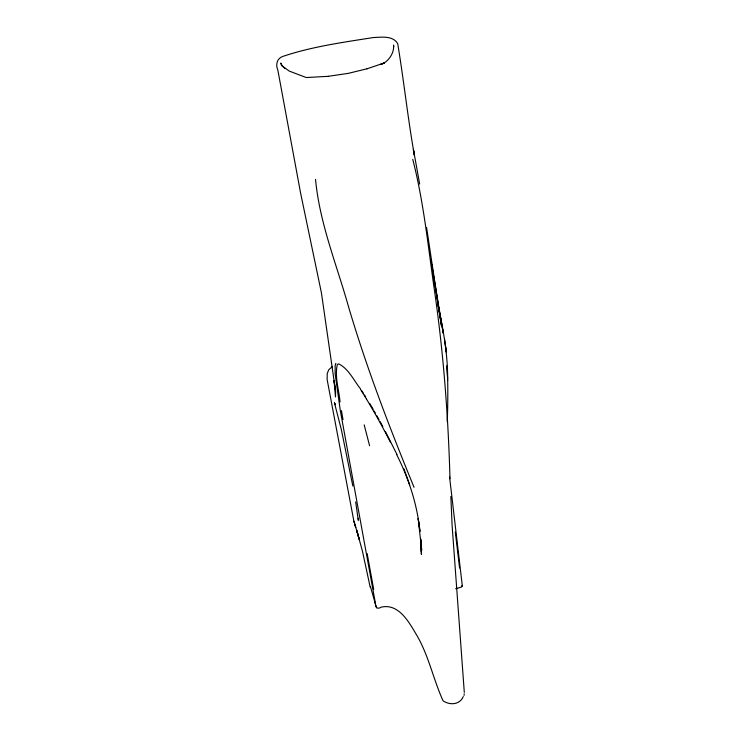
<?xml version="1.0" encoding="UTF-8"?>
<svg xmlns="http://www.w3.org/2000/svg" width="741" height="741" viewBox="0 0 741 741"><rect width="100%" height="100%" fill="white"/><g stroke="black" fill="none" stroke-linecap="round" stroke-linejoin="round"><path stroke-width="1.11" d="M421.203 551.406L421.268 547.358M335.636 390.535L335.497 396.981L334.034 380.615L335.34 389.442L321.427 292.88L300.605 193.114L277.829 70.043C275.42 64.8 276.939 58.261 282.979 56.362C312.174 46.553 343.018 42.357 373.353 37.541C381.309 37.245 392.786 35.355 397.695 43.571C403.864 80.713 407.809 118.264 414.404 155.36L413.385 149.349L419.675 184.083M447.212 421.592L447.416 416.099M464.051 695.364L464.181 693.872M358.172 519.348L358.283 518.283M335.821 363.368L335.136 365.758L335.154 373.853L340.295 410.486L374.751 599.608C375.52 603.526 375.066 611.103 381.328 607.111C399.343 603.109 409.606 623.329 417.257 636.074C428.882 656.359 433.522 679.868 443.081 700.829C449.88 705.413 459.726 704.932 463.282 696.586M455.669 588.752L461.523 587.048L462.217 585.038L449.537 476.704M332.533 366.415L328.745 369.778L327.226 373.621L327.124 379.503L353.902 521.275L355.717 527.268L353.902 521.275M367.017 68.793L384.347 62.939L380.346 64.532C388.636 62.429 394.647 52.129 393.527 45.016L393.73 46.729M367.323 68.718L348.316 73.35L328.346 76.323M328.495 76.314L306.255 77.546L289.286 71.099L282.126 65.884L285.248 68.672M360.413 388.756C353.689 380.3 348.668 368.749 338.637 363.85L337.303 364.618C334.515 376.854 338.998 389.646 340.045 401.937M361.627 390.544L363.349 393.239M364.498 395.036L365.646 396.833M376.53 607.907L370.537 586.946M360.496 389.395L366.434 398.954M369.685 403.4L373.158 409.208M374.224 411.088L375.279 412.978M376.882 415.803L379.003 419.573M380.087 421.573L382.773 426.594M384.459 430.697L390.563 442.423M409.69 484.846L403.919 468.905M385.431 431.577L397.028 454.585M334.747 403.576L335.321 404.753L334.404 402.706L341.388 429.808L352.827 486.022M282.275 66.023L280.867 63.022L281.358 65.18M396.741 454.752C408.865 478.732 417.229 504.612 419.971 531.408L418.156 518.45L421.685 550.211L420.721 538.985L421.397 554.435L421.323 547.618M414.043 487.319C389.683 427.937 366.582 368.027 348.427 306.404C336.599 264.37 319.621 223.208 315.536 179.387M358.505 536.688L356.56 529.963L359.459 539.902L354.772 524.119M369.592 445.739L364.183 424.862M357.533 533.325L362.46 551.221L370.185 587.141M412.756 159.417C423.583 201.478 427.918 244.799 434.059 287.693C443.322 351.002 448.212 414.821 449.991 478.76M447.573 378.197L447.008 365.739L447.638 380.42C447.935 355.171 443.368 330.319 438.237 305.709L443.294 333.274L431.595 264.129M367.138 553.527L373.677 589.262M341.453 410.588L343.018 419.675M355.671 501.916L358.32 520.636M431.586 264.176L432.837 272.003M433.198 274.235L441.404 325.531L426.594 227.589M444.554 339.119L446.239 352.003L445.471 345.676M455.307 532.047L459.577 568.004M462.078 585.705L462.134 586.557M464.301 692.437L452.084 525.045L450.852 496.553M447.675 380.253A82.492 8.29 -88 0 1 447.453 416.09M366.471 399.084A83.029 9.939 61.9 0 1 384.422 430.706M431.234 261.906L430.873 259.674L431.234 261.944"/></g></svg>
